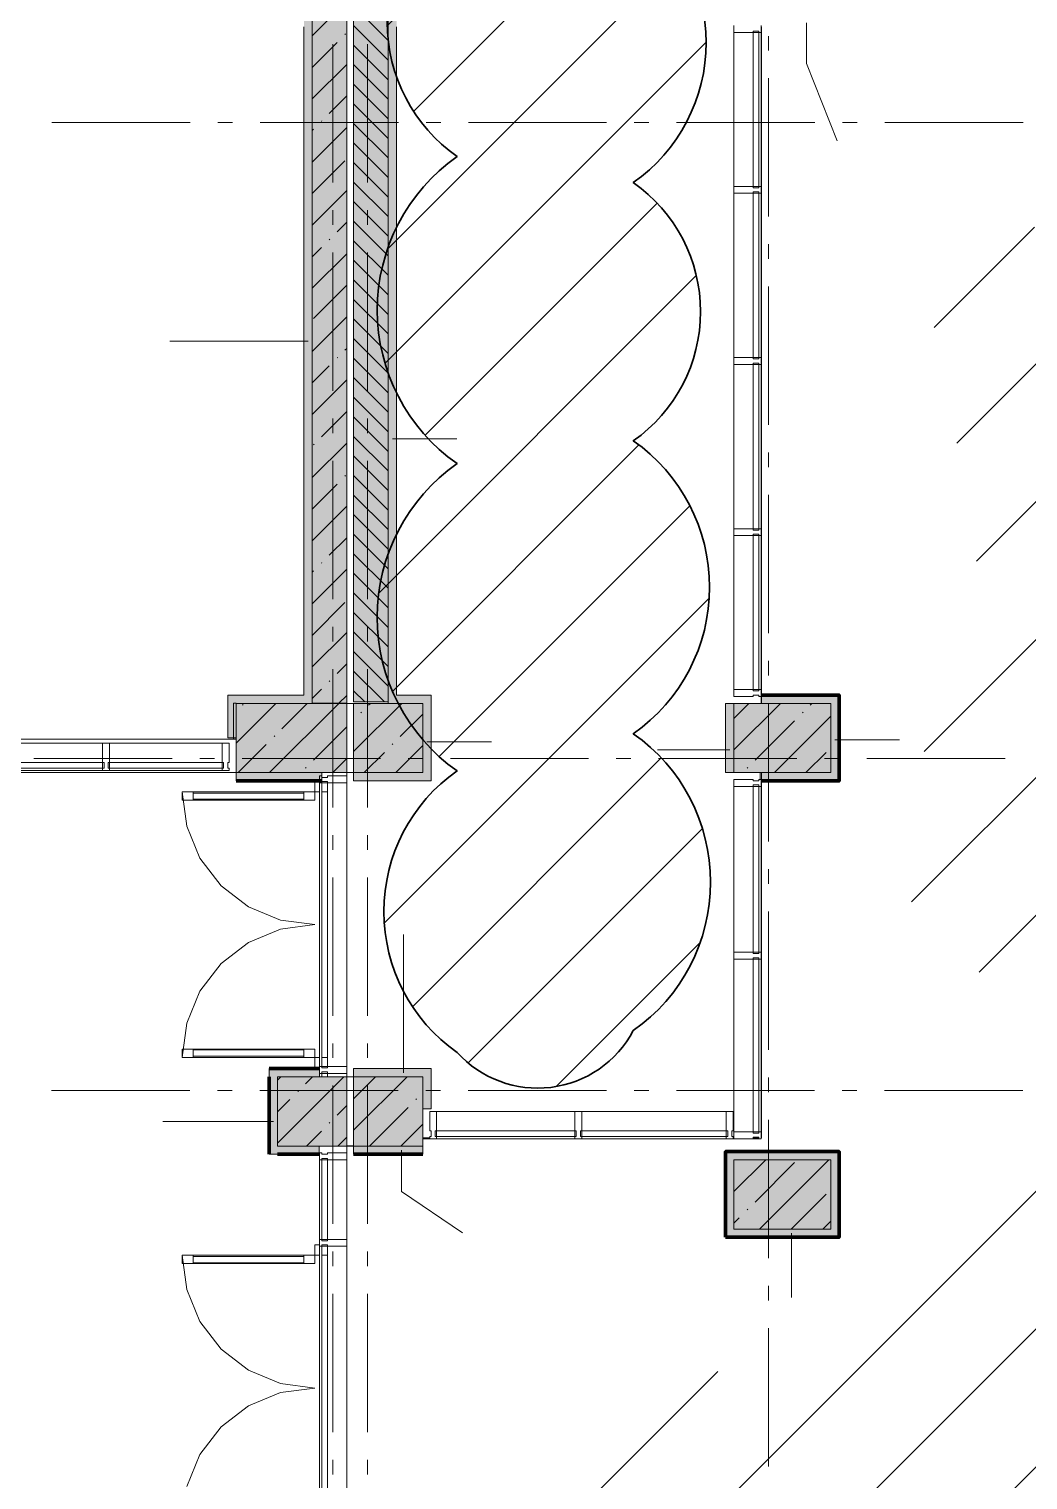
# Model space of a CAD drawing. Header units: millimetres. Extents: x -537608 to 253996, y -217170 to 186033.
# Drawn here: x -242124 to -234900, y 158107 to 168596 of the extents above; entities that cross this region are included whole.
import ezdxf

# ---------------------------------------------------------------- set-up
doc = ezdxf.new("R2010")
doc.units = ezdxf.units.MM
doc.layers.add('16) Лак 1.6м', color=160, linetype='Continuous', lineweight=90)
doc.layers.add('2) окраска коммуникации', color=152, linetype='Continuous', lineweight=30)
doc.layers.add('PDF _Геометрия', color=7, linetype='Continuous')
doc.layers.add('PDF _Сплошная заливка', color=7, linetype='Continuous', true_color=0xffffff)

msp = doc.modelspace()

# ---------------------------------------------------------------- hatches: boundary and pattern name
at = {"layer": '2) окраска коммуникации'}
h = msp.add_hatch(dxfattribs=at)
h.set_pattern_fill('ANSI31', color=256, scale=180)
h.paths.add_polyline_path([(-233247.5688, 177998.5235, 0.52056705), (-235419.4646, 177998.5235, 0.52056705), (-237429.314, 177998.5235, 0.52056705), (-238821.017, 177998.5235, 0.52056705), (-238257.7876, 176764.6396, 0.52056705), (-236617.9332, 176764.6396, 0.2206841837), (-235677.2729, 176219.1299, 0.2056095892), (-235330.6408, 175659.2565, 0.2767347989), (-235930.449, 174316.027, 0.0617695926), (-236112.3946, 174259.4336, 0.52056705), (-237556.5301, 174259.4336, 0.3794660076), (-238348.6553, 174426.9845, 0.0576638372), (-238592.4759, 174486.1429, 0.52056705), (-239028.0629, 173407.6346, 0.52056705), (-239028.0629, 171042.3935, 0.52056705), (-239028.0629, 169617.5684, 0.52056705), (-239028.0629, 167673.4548, 0.52056705), (-239028.0629, 165454.0474, 0.52056705), (-239028.0629, 163233.1917, 0.52056705), (-239028.0629, 161197.9974, 0.52056705), (-237754.1061, 161355.6589, 0.52056705), (-237754.1061, 163501.6063, 0.52056705), (-237754.1061, 165619.0709, 0.52056705), (-237754.1061, 167485.6614, 0.52056705), (-237754.1061, 169510.9994, 0.52056705), (-237754.1061, 171144.8997, 0.52056705), (-237754.1061, 172906.8922, 0.1284829344), (-237635.6681, 173445.8092, 0.0870844832), (-237506.7931, 173612.8336, 0.52056705), (-236002.5942, 173612.8336, 0.2947067088), (-235400.9446, 173367.8094, 0.0153368653), (-235330.6408, 173315.2971, 0.52056705), (-235330.6408, 171857.765, 0.52056705), (-235330.6408, 169616.5128, 0.52056705), (-233156.3052, 169668.4749, 0.52056705), (-233156.3052, 171100.5414, 0.52056705), (-233156.3052, 173693.283, 0.52056705), (-233156.3052, 175996.4089, 0.0441310801), (-233116.7734, 176180.5755, 0.2234276937), (-232027.1964, 176864.879, 0.52056705)])
h = msp.add_hatch(dxfattribs=at)
h.set_pattern_fill('ANSI31', color=5, scale=222)
h.set_pattern_definition([(45, (-258045.5, 58244.4), (-498.4042, 498.4042), [])])
edge = h.paths.add_edge_path()
edge.add_spline(control_points=[(-235816.1191, 159271.232), (-236159.4574, 159033.9082), (-238070.707, 158782.2879), (-238638.1634, 158432.2404), (-238105.9898, 157437.1958), (-235754.1232, 157437.1958), (-234964.4457, 157111.2328), (-232629.7463, 157197.0128), (-230260.7124, 156905.3617), (-229350.8658, 157179.8572), (-227823.0111, 157317.1047), (-227874.2427, 155408.2821), (-228097.4122, 152976.7837), (-227822.7426, 150724.7104), (-228269.0815, 149763.9784), (-227084.5653, 149112.0524), (-225299.2066, 148991.9613), (-224269.1925, 149077.7406), (-223393.6804, 150141.4089), (-223033.1746, 151942.7824), (-223033.1746, 154550.2232), (-224114.1503, 155620.6235), (-222534.7954, 157233.2822), (-223616.3097, 158108.2349), (-222328.7917, 159257.6825), (-224405.9872, 160750.2232), (-223221.471, 161659.5139), (-222637.7958, 162380.0636), (-222998.3466, 163910.6161), (-224371.6993, 165660.5215), (-222551.1261, 167750.2232), (-223117.6326, 168979.9453), (-222465.2915, 170352.4203), (-223735.6423, 171364.6211), (-222688.4609, 172325.3538), (-224215.7041, 173378.4158), (-222584.8491, 174510.7078), (-223546.1958, 175199.8757), (-221881.0047, 176020.4302), (-223048.3552, 176912.5392), (-223134.1899, 177993.3638), (-224026.8692, 177461.5296), (-225297.22, 177718.8682), (-226378.7358, 177221.3459), (-228541.766, 177135.5666), (-230052.4535, 177838.96), (-230103.9537, 176483.6406), (-230103.9537, 175397.7837), (-229211.2743, 175199.8757), (-230121.1209, 173498.5077), (-229039.6066, 172812.2698), (-230258.4573, 170776.7837), (-229761.2561, 169941.1373), (-230774.103, 168425.7837), (-229332.0829, 167750.2232), (-232123.453, 166650.2232), (-233452.141, 167750.2232), (-234104.4836, 166681.5095), (-235855.5078, 167750.2232), (-235443.0905, 165700.2452), (-235100.8307, 164170.835), (-235942.0098, 164546.6834), (-235461.3365, 162982.3976), (-236062.1774, 161973.2927), (-234156.6512, 161458.6141), (-236010.6772, 160206.231), (-235472.7808, 159508.5559), (-235816.1191, 159271.232)], knot_values=[0, 0, 0, 0, 1, 2, 3, 4, 5, 6, 7, 8, 9, 10, 11, 12, 13, 14, 15, 16, 17, 18, 19, 20, 21, 22, 23, 24, 25, 26, 27, 28, 29, 30, 31, 32, 33, 34, 35, 36, 37, 38, 39, 40, 41, 42, 43, 44, 45, 46, 47, 48, 49, 50, 51, 52, 53, 54, 55, 56, 57, 58, 59, 60, 61, 62, 63, 64, 65, 65, 65, 65], degree=3, periodic=0)
edge = h.paths.add_edge_path(flags=16)
edge.add_arc((-231889.6573, 159033.0748), 1468.0305, 125.00000005, 234.99999995, ccw=False)
edge.add_arc((-231607.6582, 161840.8916), 1959.6809, 125.00000005, 234.99999995, ccw=False)
edge.add_arc((-231767.132, 163405.6521), 965.4036, 67.59470151, 177.59470141, ccw=False)
edge.add_arc((-231443.7098, 163069.927), 1229.0586, -22.07713269, 87.92286721, ccw=False)
edge.add_arc((-231143.3293, 161410.3894), 1461.9881, -54.99999995, 54.99999995, ccw=False)
edge.add_arc((-231576.0596, 159327.8343), 1548.9823, -75.15767463, 34.84232527, ccw=False)
edge.add_arc((-231955.4787, 158374.0401), 947.5729, 215.00000005, 324.99999995, ccw=False)
edge = h.paths.add_edge_path(flags=16)
edge.add_arc((-225566.369, 153285.6185), 1536.9915, 125.00000005, 234.99999995, ccw=False)
edge.add_arc((-225538.421, 155843.592), 1585.7174, 125.00000005, 234.99999995, ccw=False)
edge.add_arc((-225137.7183, 159013.7421), 2284.3212, 125.00000005, 234.99999995, ccw=False)
edge.add_arc((-225658.2126, 162012.8119), 1376.867, 125.00000005, 234.99999995, ccw=False)
edge.add_arc((-225574.7307, 164105.3721), 1301.2124, 117.8493612, 227.8493611, ccw=False)
edge.add_arc((-225369.6285, 164519.2026), 1097.085, 27.81836399, 137.81836389, ccw=False)
edge.add_arc((-225613.8121, 163296.7221), 2117.3814, -54.99999995, 54.99999995, ccw=False)
edge.add_arc((-225663.381, 159757.0156), 2203.8023, -54.99999995, 54.99999995, ccw=False)
edge.add_arc((-225163.6815, 156860.1623), 1332.6027, -54.99999995, 54.99999995, ccw=False)
edge.add_arc((-225407.0732, 154329.3545), 1756.9432, -54.99999995, 54.99999995, ccw=False)
edge.add_arc((-225725.9779, 153175.5991), 1357.0078, 237.85706584, 347.85706574, ccw=False)
edge = h.paths.add_edge_path(flags=16)
edge.add_arc((-226395.9174, 168135.9149), 1371.9136, 125.00000005, 234.99999995, ccw=False)
edge.add_arc((-226384.8551, 170399.3253), 1391.2002, 125.00000005, 234.99999995, ccw=False)
edge.add_arc((-226325.4529, 172763.3694), 1494.7648, 125.00000005, 234.99999995, ccw=False)
edge.add_arc((-225896.8545, 175145.79), 1730.4953, 112.00238998, 222.00238988, ccw=False)
edge.add_arc((-226212.3841, 175253.0022), 1533.7869, -7.46862395, 102.53137595, ccw=False)
edge.add_arc((-225760.6269, 173526.9207), 1863.7748, -54.99999995, 54.99999995, ccw=False)
edge.add_arc((-225829.2376, 170375.5045), 1983.3939, -54.99999995, 54.99999995, ccw=False)
edge.add_arc((-225610.4468, 168098.6002), 1126.7789, -74.63234793, 35.36765197, ccw=False)
edge.add_arc((-226247.326, 167667.1454), 1142.021, 215.00000005, 324.99999995, ccw=False)
at = {"layer": 'PDF _Сплошная заливка', "transparency": 33554559}
h = msp.add_hatch(color=256, dxfattribs=at)
h.paths.add_polyline_path([(-239776.1908, 163730.906), (-239526.192, 163730.906), (-239526.192, 168671.2518), (-239776.1908, 168671.2518), (-239776.1908, 166203.8314)], flags=0)
h.paths.add_polyline_path([(-239526.192, 169171.2515), (-239526.192, 175021.2525), (-239776.1908, 175021.2525), (-239776.1908, 169171.2515)], flags=0)
h.paths.add_polyline_path([(-239526.192, 175521.2502), (-239526.192, 178511.2505), (-239776.1908, 178511.2505), (-239776.1908, 175521.2502)], flags=0)
at = {"layer": 'PDF _Сплошная заливка', "true_color": 0xff7d7d, "transparency": 33554559}
for points in [[(-240136.1905, 163720.9055), (-240076.192, 163720.9055), (-240076.192, 168671.2518), (-240136.1905, 168671.2518), (-240136.1905, 163780.9062)], [(-239526.192, 163780.9062), (-239466.1914, 163780.9062), (-239466.1914, 168671.2518), (-239526.192, 168671.2518), (-239526.192, 166203.8314)], [(-240136.1905, 163720.9055), (-240136.1905, 163780.9062), (-240686.1904, 163780.9062), (-240686.1904, 163720.9055), (-240626.1919, 163720.9055)], [(-239276.191, 163220.9057), (-239216.1904, 163220.9057), (-239216.1904, 163780.9062), (-239276.191, 163780.9062), (-239276.191, 163372.0366)], [(-236326.5393, 163220.9057), (-236266.5386, 163220.9057), (-236266.5386, 163780.9062), (-236326.5393, 163780.9062), (-236326.5393, 163372.0366)], [(-240023.1905, 161020.9058), (-240023.1905, 161080.9065), (-240386.1914, 161080.9065), (-240386.1914, 161020.9058), (-240326.1908, 161020.9058)]]:
    msp.add_hatch(color=11, dxfattribs=at).paths.add_polyline_path(points)
at = {"layer": 'PDF _Сплошная заливка', "transparency": 33554559}
for points in [[(-240076.192, 163721.2521), (-239826.191, 163721.2521), (-239826.191, 168671.2518), (-240076.192, 168671.2518), (-240076.192, 166203.8314)], [(-240626.1919, 163220.9057), (-239826.191, 163220.9057), (-239826.191, 163720.9055), (-240626.1919, 163720.9055), (-240626.1919, 163372.0366)], [(-239776.1908, 163220.9057), (-239276.191, 163220.9057), (-239276.191, 163720.9055), (-239776.1908, 163720.9055), (-239776.1908, 163372.0366)], [(-237026.5398, 163220.9057), (-236326.5393, 163220.9057), (-236326.5393, 163720.9055), (-237026.5398, 163720.9055), (-237026.5398, 163372.0366)], [(-240326.1908, 160520.9061), (-239826.191, 160520.9061), (-239826.191, 161020.9058), (-240326.1908, 161020.9058), (-240326.1908, 160540.2396)], [(-239776.1908, 160520.9061), (-239276.191, 160520.9061), (-239276.191, 161020.9058), (-239776.1908, 161020.9058), (-239776.1908, 160540.2396)]]:
    msp.add_hatch(color=256, dxfattribs=at).paths.add_polyline_path(points)

# ---------------------------------------------------------------- linework, layer by layer
at = {"layer": '16) Лак 1.6м'}
for p, q in [((-240626.1919, 163160.905), (-240006.1909, 163160.905)), ((-240023.1905, 161080.9065), (-240386.1914, 161080.9065)), ((-240386.1914, 161020.9058), (-240386.1914, 160460.9054)), ((-240326.1908, 160460.9054), (-240026.1918, 160460.9054))]:
    msp.add_line(p, q, dxfattribs=at)
for points in [[(-236826.1924, 163160.905), (-236266.5386, 163160.905), (-236266.5386, 163780.9062), (-236829.538, 163780.9062)], [(-239776.1908, 160460.9054), (-239276.191, 160460.9054)]]:
    msp.add_lwpolyline(points, dxfattribs=at)
msp.add_lwpolyline([(-237086.5383, 159860.9053), (-236266.5386, 159860.9053), (-236266.5386, 160480.9064), (-237086.5383, 160480.9064)], close=True, dxfattribs=at)
at = {"layer": '2) окраска коммуникации'}
msp.add_lwpolyline([(-237635.6681, 173445.8092, -0.1284829344), (-237754.1061, 172906.8922, -0.52056705), (-237754.1061, 171144.8997, -0.52056705), (-237754.1061, 169510.9994, -0.52056705), (-237754.1061, 167485.6614, -0.52056705), (-237754.1061, 165619.0709, -0.52056705), (-237754.1061, 163501.6063, -0.52056705), (-237754.1061, 161355.6589, -0.52056705), (-239028.0629, 161197.9974, -0.52056705), (-239028.0629, 163233.1917, -0.52056705), (-239028.0629, 165454.0474, -0.52056705), (-239028.0629, 167673.4548, -0.52056705), (-239028.0629, 169617.5684, -0.52056705), (-239028.0629, 171042.3935, -0.52056705), (-239028.0629, 173407.6346, -0.52056705), (-238592.4759, 174486.1429, -0.0576638372), (-238348.6553, 174426.9845, -0.0576638372)], format="xyb", dxfattribs=at)
at = {"layer": 'PDF _Геометрия', "lineweight": 9}
for p, q in [((-240076.192, 168546.4063), (-239951.3465, 168671.2518)), ((-240076.192, 163720.9055), (-240076.192, 168671.2518)), ((-240076.192, 168671.2518), (-240076.192, 163721.2521)), ((-239826.191, 163721.2521), (-239826.191, 168671.2518)), ((-239776.1908, 168671.2518), (-239776.1908, 163730.906)), ((-239526.192, 168512.5339), (-239684.9099, 168671.2518)), ((-239526.192, 163780.9062), (-239526.192, 168671.2518)), ((-239526.192, 168671.2518), (-239526.192, 163780.9062)), ((-240136.1905, 168611.2511), (-240136.1905, 163780.9062)), ((-239526.192, 168371.1129), (-239776.1908, 168621.1116)), ((-239466.1914, 163780.9062), (-239466.1914, 168611.2511)), ((-237026.5398, 168620.905), (-237026.5398, 168570.9048)), ((-237026.5398, 168570.9048), (-237026.5398, 167458.4048)), ((-237026.5398, 168570.9048), (-236886.5397, 168570.9048)), ((-236886.5397, 168570.9048), (-236886.5397, 168580.9053)), ((-236886.5397, 168580.9053), (-236846.54, 168580.9053)), ((-236886.5397, 167458.4048), (-236886.5397, 168570.9048)), ((-236886.5397, 168570.9048), (-236846.54, 168570.9048)), ((-236846.54, 168580.9053), (-236846.54, 168570.9048)), ((-236846.54, 168570.9048), (-236846.54, 167458.4048)), ((-236846.54, 168570.9048), (-236829.538, 168570.9048)), ((-236829.538, 168570.9048), (-236829.538, 168620.905)), ((-236829.538, 168570.9048), (-236829.538, 167458.4048)), ((-236501.5679, 168640.9038), (-236501.5679, 168347.3938)), ((-240076.192, 168318.3095), (-239895.8326, 168498.6667)), ((-239838.8073, 168555.692), (-239834.0665, 168560.435)), ((-239526.192, 168229.6896), (-239776.1908, 168479.6906)), ((-240076.192, 168090.2105), (-239826.191, 168340.2094)), ((-239526.192, 168088.2686), (-239776.1908, 168338.2695)), ((-236501.5679, 168347.3938), (-236280.1603, 167786.9584)), ((-239526.192, 167946.8475), (-239776.1908, 168196.8485)), ((-239952.8557, 167985.4457), (-239826.191, 168112.1125)), ((-239526.192, 167805.4265), (-239776.1908, 168055.4274)), ((-240009.881, 167928.4225), (-240005.1402, 167933.1633)), ((-240076.192, 167634.0126), (-239826.191, 167884.0135)), ((-240076.192, 167862.1116), (-240066.9063, 167871.3972)), ((-239526.192, 167664.0054), (-239776.1908, 167914.0042)), ((-239526.192, 167522.5843), (-239776.1908, 167772.5831)), ((-240076.192, 167405.9158), (-239838.8073, 167643.2983)), ((-239526.192, 167381.1633), (-239776.1908, 167631.1621)), ((-240076.192, 167177.8168), (-239826.191, 167427.8157)), ((-239526.192, 167239.7422), (-239776.1908, 167489.7411)), ((-236886.5397, 167458.4048), (-237026.5398, 167458.4048)), ((-237026.5398, 167458.4048), (-237026.5398, 167408.4046)), ((-237026.5398, 167408.4046), (-237026.5398, 166220.9044)), ((-237026.5398, 167408.4046), (-236886.5397, 167408.4046)), ((-236846.54, 167458.4048), (-236886.5397, 167458.4048)), ((-236886.5397, 167448.4043), (-236886.5397, 167458.4048)), ((-236846.54, 167448.4043), (-236886.5397, 167448.4043)), ((-236886.5397, 167408.4046), (-236886.5397, 167418.4051)), ((-236886.5397, 167418.4051), (-236846.54, 167418.4051)), ((-236886.5397, 166220.9044), (-236886.5397, 167408.4046)), ((-236886.5397, 167408.4046), (-236846.54, 167408.4046)), ((-236846.54, 167458.4048), (-236846.54, 167448.4043)), ((-236829.538, 167458.4048), (-236846.54, 167458.4048)), ((-236846.54, 167418.4051), (-236846.54, 167408.4046)), ((-236846.54, 167408.4046), (-236846.54, 166220.9044)), ((-236846.54, 167408.4046), (-236829.538, 167408.4046)), ((-236829.538, 167408.4046), (-236829.538, 167458.4048)), ((-236829.538, 167408.4046), (-236829.538, 166220.9044)), ((-239526.192, 167098.319), (-239776.1908, 167348.32)), ((-239895.8326, 167130.0772), (-239826.191, 167199.7188)), ((-239526.192, 166956.8979), (-239776.1908, 167206.8989)), ((-240076.192, 166949.7178), (-240009.881, 167016.0267)), ((-239952.8557, 167073.0519), (-239948.1149, 167077.7949)), ((-239526.192, 166815.4769), (-239776.1908, 167065.4778)), ((-240076.192, 166721.6189), (-239826.191, 166971.6198)), ((-239526.192, 166674.0558), (-239776.1908, 166924.0568)), ((-239526.192, 166532.6348), (-239776.1908, 166782.6336)), ((-240066.9063, 166502.8056), (-239826.191, 166743.5209)), ((-239526.192, 166391.2138), (-239776.1908, 166641.2125)), ((-240076.192, 166265.4231), (-239826.191, 166515.4219)), ((-239526.192, 166249.7926), (-239776.1908, 166499.7915)), ((-239526.192, 166108.3716), (-239776.1908, 166358.3704)), ((-240106.1912, 166339.939), (-241106.1908, 166339.939)), ((-239838.8073, 166274.7067), (-239826.191, 166287.323)), ((-240076.192, 166037.3241), (-239952.8557, 166160.6582)), ((-239895.8326, 166217.6835), (-239891.0896, 166222.4243)), ((-239526.192, 165966.9484), (-239776.1908, 166216.9494)), ((-236886.5397, 166220.9044), (-237026.5398, 166220.9044)), ((-237026.5398, 166220.9044), (-237026.5398, 166170.9041)), ((-237026.5398, 166170.9041), (-236886.5397, 166170.9041)), ((-237026.5398, 166170.9041), (-237026.5398, 164983.406)), ((-236846.54, 166220.9044), (-236886.5397, 166220.9044)), ((-236886.5397, 166210.906), (-236886.5397, 166220.9044)), ((-236846.54, 166210.906), (-236886.5397, 166210.906)), ((-236886.5397, 166170.9041), (-236886.5397, 166180.9047)), ((-236886.5397, 166180.9047), (-236846.54, 166180.9047)), ((-236886.5397, 164983.406), (-236886.5397, 166170.9041)), ((-236886.5397, 166170.9041), (-236846.54, 166170.9041)), ((-236846.54, 166220.9044), (-236846.54, 166210.906)), ((-236829.538, 166220.9044), (-236846.54, 166220.9044)), ((-236846.54, 166180.9047), (-236846.54, 166170.9041)), ((-236846.54, 166170.9041), (-236829.538, 166170.9041)), ((-236846.54, 166170.9041), (-236846.54, 164983.406)), ((-236829.538, 166170.9041), (-236829.538, 166220.9044)), ((-236829.538, 166170.9041), (-236829.538, 164983.406)), ((-240076.192, 165809.2252), (-239826.191, 166059.2262)), ((-239526.192, 165825.5274), (-239776.1908, 166075.5283)), ((-239526.192, 165684.1063), (-239776.1908, 165934.1073)), ((-240009.881, 165647.4372), (-239826.191, 165831.1272)), ((-239526.192, 165542.6852), (-239776.1908, 165792.6862)), ((-239526.192, 165401.2642), (-239776.1908, 165651.263)), ((-239496.1906, 165632.3192), (-239030.0417, 165632.3192)), ((-240076.192, 165353.0294), (-239826.191, 165603.0282)), ((-240066.9063, 165590.4119), (-240062.1634, 165595.1549)), ((-239526.192, 165259.8431), (-239776.1908, 165509.842)), ((-239838.8073, 165362.3129), (-239834.0665, 165367.0559)), ((-239526.192, 165118.4221), (-239776.1908, 165368.4208)), ((-240076.192, 165124.9304), (-239895.8326, 165305.2898)), ((-239526.192, 164977.001), (-239776.1908, 165226.9998)), ((-240076.192, 164896.8315), (-239826.191, 165146.8325)), ((-239526.192, 164835.5778), (-239776.1908, 165085.5787)), ((-239952.8557, 164792.0687), (-239826.191, 164918.7335)), ((-239526.192, 164694.1568), (-239776.1908, 164944.1577)), ((-236886.5397, 164983.406), (-237026.5398, 164983.406)), ((-237026.5398, 164983.406), (-237026.5398, 164933.4058)), ((-237026.5398, 164933.4058), (-236886.5397, 164933.4058)), ((-237026.5398, 164933.4058), (-237026.5398, 163820.9059)), ((-236846.54, 164983.406), (-236886.5397, 164983.406)), ((-236886.5397, 164973.4056), (-236886.5397, 164983.406)), ((-236846.54, 164973.4056), (-236886.5397, 164973.4056)), ((-236886.5397, 164933.4058), (-236886.5397, 164943.4063)), ((-236886.5397, 164943.4063), (-236846.54, 164943.4063)), ((-236886.5397, 163820.9059), (-236886.5397, 164933.4058)), ((-236886.5397, 164933.4058), (-236846.54, 164933.4058)), ((-236846.54, 164983.406), (-236846.54, 164973.4056)), ((-236829.538, 164983.406), (-236846.54, 164983.406)), ((-236846.54, 164943.4063), (-236846.54, 164933.4058)), ((-236846.54, 164933.4058), (-236829.538, 164933.4058)), ((-236846.54, 164933.4058), (-236846.54, 163820.9059)), ((-236829.538, 164933.4058), (-236829.538, 164983.406)), ((-236829.538, 164933.4058), (-236829.538, 163820.9059)), ((-239526.192, 164552.7357), (-239776.1908, 164802.7367)), ((-240076.192, 164440.6357), (-239826.191, 164690.6345)), ((-240009.881, 164735.0435), (-240005.1402, 164739.7843)), ((-240076.192, 164668.7325), (-240066.9063, 164678.0182)), ((-239526.192, 164411.3146), (-239776.1908, 164661.3156)), ((-239526.192, 164269.8935), (-239776.1908, 164519.8924)), ((-240076.192, 164212.5367), (-239838.8073, 164449.9192)), ((-239526.192, 164128.4725), (-239776.1908, 164378.4713)), ((-240076.192, 163984.4378), (-239826.191, 164234.4387)), ((-239526.192, 163987.0514), (-239776.1908, 164237.0503)), ((-239526.192, 163845.6282), (-239776.1908, 164095.6292)), ((-239895.8326, 163936.6982), (-239826.191, 164006.3398)), ((-239552.8886, 163730.906), (-239776.1908, 163954.2081)), ((-239952.8557, 163879.6729), (-239948.1149, 163884.4158)), ((-240136.1905, 163780.9062), (-240686.1904, 163780.9062)), ((-240686.1904, 163780.9062), (-240686.1904, 163720.9055)), ((-240076.192, 163756.3388), (-240009.881, 163822.6497)), ((-239883.1797, 163721.2521), (-239826.191, 163778.2408)), ((-239694.3097, 163730.906), (-239776.1908, 163812.7871)), ((-239526.192, 163730.906), (-239526.192, 163780.9062)), ((-239526.192, 163780.9062), (-239526.192, 163720.9055)), ((-239276.191, 163780.9062), (-239466.1914, 163780.9062)), ((-239216.1904, 163780.9062), (-239276.191, 163780.9062)), ((-239216.1904, 163220.9057), (-239216.1904, 163780.9062)), ((-236886.5397, 163820.9059), (-237026.5398, 163820.9059)), ((-237026.5398, 163820.9059), (-237026.5398, 163770.9057)), ((-237026.5398, 163770.9057), (-236886.5397, 163770.9057)), ((-236846.54, 163820.9059), (-236886.5397, 163820.9059)), ((-236886.5397, 163810.9054), (-236886.5397, 163820.9059)), ((-236846.54, 163810.9054), (-236886.5397, 163810.9054)), ((-236886.5397, 163770.9057), (-236886.5397, 163780.9062)), ((-236886.5397, 163780.9062), (-236846.54, 163780.9062)), ((-236846.54, 163820.9059), (-236846.54, 163810.9054)), ((-236829.538, 163820.9059), (-236846.54, 163820.9059)), ((-236846.54, 163780.9062), (-236846.54, 163770.9057)), ((-236846.54, 163770.9057), (-236829.538, 163770.9057)), ((-236829.538, 163770.9057), (-236829.538, 163820.9059)), ((-236326.5393, 163780.9062), (-236826.539, 163780.9062)), ((-236826.539, 163780.9062), (-236826.539, 163720.9055)), ((-236266.5386, 163780.9062), (-236326.5393, 163780.9062)), ((-236266.5386, 163220.9057), (-236266.5386, 163780.9062)), ((-240686.1904, 163720.9055), (-240686.1904, 163470.9045)), ((-240626.1919, 163721.2521), (-240646.1907, 163721.2521)), ((-240646.1907, 163721.2521), (-240646.1907, 163461.2528)), ((-240626.1919, 163434.4378), (-240339.7242, 163720.9055)), ((-240626.1919, 163720.9055), (-240626.1919, 163220.9057)), ((-239826.191, 163720.9055), (-240626.1919, 163720.9055)), ((-240580.1273, 163708.5992), (-240575.3865, 163713.3421)), ((-240383.5261, 163220.9057), (-239883.5263, 163720.9055)), ((-240295.0053, 163537.5255), (-240111.6253, 163720.9055)), ((-240076.192, 163721.2521), (-239826.191, 163721.2521)), ((-239826.191, 163220.9057), (-239826.191, 163720.9055)), ((-239776.1908, 163730.906), (-239526.192, 163730.906)), ((-239776.1908, 163372.0431), (-239427.3305, 163720.9055)), ((-239276.191, 163720.9055), (-239776.1908, 163720.9055)), ((-239776.1908, 163720.9055), (-239776.1908, 163220.9057)), ((-239724.7589, 163651.576), (-239720.0159, 163656.3169)), ((-239667.7336, 163708.5992), (-239655.4274, 163720.9055)), ((-239526.192, 163720.9055), (-239276.191, 163720.9055)), ((-239439.6346, 163480.5024), (-239276.191, 163643.946)), ((-239276.191, 163220.9057), (-239276.191, 163720.9055)), ((-239276.191, 163720.9055), (-239276.191, 163220.9057)), ((-237026.5398, 163720.9055), (-237086.5383, 163720.9055)), ((-237086.5383, 163720.9055), (-237086.5383, 163220.9057)), ((-237026.5398, 163384.5151), (-236690.1472, 163720.9055)), ((-237026.5398, 163612.6119), (-236918.2462, 163720.9055)), ((-237026.5398, 163720.9055), (-237026.5398, 163220.9057)), ((-236326.5393, 163720.9055), (-237026.5398, 163720.9055)), ((-236531.3798, 163651.576), (-236526.639, 163656.3169)), ((-236474.3546, 163708.5992), (-236462.0504, 163720.9055)), ((-236326.5393, 163220.9057), (-236326.5393, 163720.9055)), ((-240066.9063, 163309.4287), (-239826.191, 163550.1418)), ((-236873.5273, 163309.4287), (-236588.4051, 163594.5508)), ((-236733.9512, 163220.9057), (-236326.5393, 163628.3177)), ((-241591.1909, 163433.2537), (-242481.1917, 163433.2537)), ((-241541.1907, 163433.2537), (-241591.1909, 163433.2537)), ((-241591.1909, 163433.2537), (-241591.1909, 163293.2535)), ((-240726.1902, 163433.2537), (-241541.1907, 163433.2537)), ((-241541.1907, 163293.2535), (-241541.1907, 163433.2537)), ((-240676.19, 163433.2537), (-240726.1902, 163433.2537)), ((-240726.1902, 163433.2537), (-240726.1902, 163293.2535)), ((-240686.1904, 163470.9045), (-240626.1919, 163470.9045)), ((-240676.19, 163293.2535), (-240676.19, 163433.2537)), ((-240646.1907, 163461.2528), (-240626.1919, 163461.2528)), ((-240611.625, 163220.9057), (-240409.0536, 163423.4771)), ((-240352.0284, 163480.5024), (-240347.2876, 163485.2432)), ((-239496.66, 163423.4771), (-239491.917, 163428.2179)), ((-239246.1918, 163442.2681), (-238780.0408, 163442.2681)), ((-236296.54, 163457.9072), (-235830.3889, 163457.9072)), ((-239927.3303, 163220.9057), (-239826.191, 163322.045)), ((-239699.2313, 163220.9057), (-239553.6853, 163366.4519)), ((-239471.1324, 163220.9057), (-239276.191, 163415.847)), ((-237056.539, 163384.0199), (-237578.9209, 163384.0199)), ((-236505.8523, 163220.9057), (-236360.3061, 163366.4519)), ((-242481.1917, 163293.2535), (-241591.1909, 163293.2535)), ((-241591.1909, 163253.2538), (-242481.1917, 163253.2538)), ((-241591.1909, 163236.2541), (-242481.1917, 163236.2541)), ((-241591.1909, 163293.2535), (-241591.1909, 163253.2538)), ((-241591.1909, 163293.2535), (-241581.1926, 163293.2535)), ((-241581.1926, 163253.2538), (-241591.1909, 163253.2538)), ((-241591.1909, 163253.2538), (-241591.1909, 163236.2541)), ((-241591.1909, 163236.2541), (-241541.1907, 163236.2541)), ((-241581.1926, 163293.2535), (-241581.1926, 163253.2538)), ((-241551.189, 163253.2538), (-241551.189, 163293.2535)), ((-241551.189, 163293.2535), (-241541.1907, 163293.2535)), ((-241541.1907, 163253.2538), (-241551.189, 163253.2538)), ((-241541.1907, 163253.2538), (-241541.1907, 163293.2535)), ((-241541.1907, 163293.2535), (-240726.1902, 163293.2535)), ((-240726.1902, 163253.2538), (-241541.1907, 163253.2538)), ((-241541.1907, 163236.2541), (-241541.1907, 163253.2538)), ((-240726.1902, 163236.2541), (-241541.1907, 163236.2541)), ((-240726.1902, 163293.2535), (-240726.1902, 163253.2538)), ((-240726.1902, 163293.2535), (-240716.1919, 163293.2535)), ((-240716.1919, 163253.2538), (-240726.1902, 163253.2538)), ((-240726.1902, 163253.2538), (-240726.1902, 163236.2541)), ((-240726.1902, 163236.2541), (-240676.19, 163236.2541)), ((-240716.1919, 163293.2535), (-240716.1919, 163253.2538)), ((-240686.1904, 163253.2538), (-240686.1904, 163293.2535)), ((-240686.1904, 163293.2535), (-240676.19, 163293.2535)), ((-240676.19, 163253.2538), (-240686.1904, 163253.2538)), ((-240676.19, 163236.2541), (-240676.19, 163253.2538)), ((-240626.1919, 163220.9057), (-239826.191, 163220.9057)), ((-240626.1919, 163220.9057), (-240626.1919, 163160.905)), ((-240123.9294, 163252.4034), (-240119.1886, 163257.1443)), ((-240006.1909, 163160.905), (-240006.1909, 163220.9057)), ((-239776.1908, 163220.9057), (-239276.191, 163220.9057)), ((-239276.191, 163220.9057), (-239776.1908, 163220.9057)), ((-239776.1908, 163220.9057), (-239776.1908, 163160.905)), ((-239216.1904, 163160.905), (-239216.1904, 163220.9057)), ((-237086.5383, 163220.9057), (-237026.5398, 163220.9057)), ((-237026.5398, 163220.9057), (-236326.5393, 163220.9057)), ((-236930.5525, 163252.4034), (-236925.8095, 163257.1443)), ((-236826.539, 163220.9057), (-236826.539, 163160.905)), ((-236266.5386, 163160.905), (-236266.5386, 163220.9057)), ((-240056.191, 163081.2522), (-240056.191, 163156.2525)), ((-240056.191, 163156.2525), (-240023.1905, 163156.2525)), ((-240023.1905, 163156.2525), (-240056.191, 163156.2525)), ((-240056.191, 163156.2525), (-240056.191, 163081.2522)), ((-240006.1909, 163196.2523), (-240023.1905, 163196.2523)), ((-240023.1905, 163196.2523), (-240023.1905, 163146.2521)), ((-240023.1905, 163146.2521), (-240023.1905, 161096.2528)), ((-240023.1905, 163146.2521), (-240006.1909, 163146.2521)), ((-240006.1909, 163186.2539), (-240006.1909, 163196.2523)), ((-239966.1911, 163186.2539), (-240006.1909, 163186.2539)), ((-240006.1909, 163146.2521), (-240006.1909, 163156.2525)), ((-240006.1909, 163156.2525), (-239966.1911, 163156.2525)), ((-240006.1909, 161096.2528), (-240006.1909, 163146.2521)), ((-240006.1909, 163146.2521), (-239966.1911, 163146.2521)), ((-239826.191, 163196.2523), (-239966.1911, 163196.2523)), ((-239966.1911, 163196.2523), (-239966.1911, 163186.2539)), ((-239966.1911, 163156.2525), (-239966.1911, 163146.2521)), ((-239966.1911, 163146.2521), (-239966.1911, 161096.2528)), ((-239966.1911, 163146.2521), (-239826.191, 163146.2521)), ((-239826.191, 163146.2521), (-239826.191, 163196.2523)), ((-239826.191, 163146.2521), (-239826.191, 161096.2528)), ((-239776.1908, 163160.905), (-239216.1904, 163160.905)), ((-236886.5397, 163170.9055), (-237026.5398, 163170.9055)), ((-237026.5398, 163170.9055), (-237026.5398, 163120.9053)), ((-237026.5398, 163120.9053), (-237026.5398, 161922.4056)), ((-237026.5398, 163120.9053), (-236886.5397, 163120.9053)), ((-236886.5397, 163160.905), (-236886.5397, 163170.9055)), ((-236846.54, 163160.905), (-236886.5397, 163160.905)), ((-236886.5397, 163120.9053), (-236886.5397, 163130.9058)), ((-236886.5397, 163130.9058), (-236846.54, 163130.9058)), ((-236886.5397, 161922.4056), (-236886.5397, 163120.9053)), ((-236886.5397, 163120.9053), (-236846.54, 163120.9053)), ((-236846.54, 163170.9055), (-236846.54, 163160.905)), ((-236829.538, 163170.9055), (-236846.54, 163170.9055)), ((-236846.54, 163130.9058), (-236846.54, 163120.9053)), ((-236846.54, 163120.9053), (-236846.54, 161922.4056)), ((-236846.54, 163120.9053), (-236829.538, 163120.9053)), ((-236829.538, 163120.9053), (-236829.538, 163170.9055)), ((-236829.538, 163120.9053), (-236829.538, 161922.4056)), ((-236826.539, 163160.905), (-236266.5386, 163160.905)), ((-240983.4789, 162832.7863), (-241016.1908, 163081.2522)), ((-241016.1908, 163081.2522), (-240056.191, 163081.2522)), ((-240056.191, 163081.2522), (-241016.1908, 163081.2522)), ((-241016.1908, 163081.2522), (-241016.1908, 163021.2538)), ((-240056.191, 163081.2522), (-241016.1908, 163081.2522)), ((-241016.1908, 163081.2522), (-241016.1908, 163021.2538)), ((-241016.1908, 163021.2538), (-240056.191, 163021.2538)), ((-241016.1908, 163021.2538), (-240056.191, 163021.2538)), ((-240936.1914, 163081.2522), (-240936.1914, 163021.2538)), ((-240936.1914, 163071.2539), (-240136.1905, 163071.2539)), ((-240936.1914, 163027.254), (-240136.1905, 163027.254)), ((-240136.1905, 163081.2522), (-240136.1905, 163021.2538)), ((-240056.191, 163021.2538), (-240056.191, 163081.2522)), ((-240056.191, 163021.2538), (-240056.191, 163081.2522)), ((-240056.191, 163081.2522), (-240023.1905, 163081.2522)), ((-240023.1905, 163081.2522), (-240056.191, 163081.2522)), ((-239966.1911, 163081.2522), (-240006.1909, 163081.2522)), ((-240006.1909, 163081.2522), (-239966.1911, 163081.2522)), ((-240887.5756, 162601.2534), (-240983.4789, 162832.7863)), ((-240735.013, 162402.4303), (-240887.5756, 162601.2534)), ((-240536.192, 162249.8699), (-240735.013, 162402.4303)), ((-240304.6569, 162153.9644), (-240536.192, 162249.8699)), ((-240536.192, 161992.6371), (-240304.6569, 162088.5426)), ((-240056.191, 162121.2524), (-240304.6569, 162153.9644)), ((-240304.6569, 162088.5426), (-240056.191, 162121.2524)), ((-240735.013, 161840.0767), (-240536.192, 161992.6371)), ((-239415.2073, 161050.9051), (-239415.2073, 162050.9068)), ((-236886.5397, 161922.4056), (-237026.5398, 161922.4056)), ((-237026.5398, 161922.4056), (-237026.5398, 161872.4054)), ((-237026.5398, 161872.4054), (-237026.5398, 160623.9055)), ((-237026.5398, 161872.4054), (-236886.5397, 161872.4054)), ((-236846.54, 161922.4056), (-236886.5397, 161922.4056)), ((-236886.5397, 161912.4051), (-236886.5397, 161922.4056)), ((-236846.54, 161912.4051), (-236886.5397, 161912.4051)), ((-236886.5397, 161872.4054), (-236886.5397, 161882.4059)), ((-236886.5397, 161882.4059), (-236846.54, 161882.4059)), ((-236886.5397, 160623.9055), (-236886.5397, 161872.4054)), ((-236886.5397, 161872.4054), (-236846.54, 161872.4054)), ((-236846.54, 161922.4056), (-236846.54, 161912.4051)), ((-236829.538, 161922.4056), (-236846.54, 161922.4056)), ((-236846.54, 161882.4059), (-236846.54, 161872.4054)), ((-236846.54, 161872.4054), (-236846.54, 160623.9055)), ((-236846.54, 161872.4054), (-236829.538, 161872.4054)), ((-236829.538, 161872.4054), (-236829.538, 161922.4056)), ((-236829.538, 161872.4054), (-236829.538, 160623.9055)), ((-240887.5756, 161641.2536), (-240735.013, 161840.0767)), ((-240983.4789, 161409.7207), (-240887.5756, 161641.2536)), ((-241016.1908, 161161.2526), (-240983.4789, 161409.7207)), ((-241016.1908, 161161.2526), (-241016.1908, 161221.2533)), ((-241016.1908, 161221.2533), (-240056.191, 161221.2533)), ((-240056.191, 161221.2533), (-241016.1908, 161221.2533)), ((-241016.1908, 161221.2533), (-241016.1908, 161161.2526)), ((-240936.1914, 161161.2526), (-240936.1914, 161221.2533)), ((-240136.1905, 161161.2526), (-240136.1905, 161221.2533)), ((-240056.191, 161221.2533), (-240056.191, 161161.2526)), ((-240056.191, 161161.2526), (-240056.191, 161221.2533)), ((-240056.191, 161161.2526), (-241016.1908, 161161.2526)), ((-241016.1908, 161161.2526), (-240056.191, 161161.2526)), ((-240056.191, 161161.2526), (-241016.1908, 161161.2526)), ((-240936.1914, 161215.253), (-240136.1905, 161215.253)), ((-240936.1914, 161171.253), (-240136.1905, 161171.253)), ((-240056.191, 161161.2526), (-240023.1905, 161161.2526)), ((-240023.1905, 161161.2526), (-240056.191, 161161.2526)), ((-240056.191, 161161.2526), (-240056.191, 161086.2544)), ((-240056.191, 161086.2544), (-240056.191, 161161.2526)), ((-240006.1909, 161161.2526), (-239966.1911, 161161.2526)), ((-239966.1911, 161161.2526), (-240006.1909, 161161.2526)), ((-240386.1914, 161080.9065), (-240386.1914, 161020.9058)), ((-240326.1908, 160997.2557), (-240302.5406, 161020.9058)), ((-240326.1908, 160541.0599), (-239846.3448, 161020.9058)), ((-239826.191, 161020.9058), (-240326.1908, 161020.9058)), ((-240326.1908, 161020.9058), (-240326.1908, 160520.9061)), ((-240326.1908, 160520.9061), (-240326.1908, 161020.9058)), ((-240326.1908, 161020.9058), (-240023.1905, 161020.9058)), ((-240123.9294, 160971.418), (-240074.4438, 161020.9058)), ((-240056.191, 161086.2544), (-240023.1905, 161086.2544)), ((-240023.1905, 161086.2544), (-240056.191, 161086.2544)), ((-240006.1909, 161096.2528), (-240023.1905, 161096.2528)), ((-240023.1905, 161096.2528), (-240023.1905, 161046.2526)), ((-240023.1905, 161020.9058), (-240023.1905, 161080.9065)), ((-240023.1905, 161046.2526), (-240006.1909, 161046.2526)), ((-239966.1911, 161096.2528), (-240006.1909, 161096.2528)), ((-240006.1909, 161086.2544), (-240006.1909, 161096.2528)), ((-239966.1911, 161086.2544), (-240006.1909, 161086.2544)), ((-240006.1909, 161046.2526), (-240006.1909, 161056.253)), ((-240006.1909, 161056.253), (-239966.1911, 161056.253)), ((-240006.1909, 161020.9058), (-240006.1909, 161046.2526)), ((-240006.1909, 161046.2526), (-239966.1911, 161046.2526)), ((-239826.191, 161096.2528), (-239966.1911, 161096.2528)), ((-239966.1911, 161096.2528), (-239966.1911, 161086.2544)), ((-239966.1911, 161056.253), (-239966.1911, 161046.2526)), ((-239966.1911, 161046.2526), (-239826.191, 161046.2526)), ((-239966.1911, 161046.2526), (-239966.1911, 161020.9058)), ((-239826.191, 161046.2526), (-239826.191, 161096.2528)), ((-239826.191, 161046.2526), (-239826.191, 161020.9058)), ((-239826.191, 160520.9061), (-239826.191, 161020.9058)), ((-239276.191, 161080.9065), (-239776.1908, 161080.9065)), ((-239776.1908, 161080.9065), (-239776.1908, 161020.9058)), ((-239776.1908, 160634.8619), (-239390.1469, 161020.9058)), ((-239776.1908, 160862.9609), (-239618.2458, 161020.9058)), ((-239276.191, 161020.9058), (-239776.1908, 161020.9058)), ((-239776.1908, 161020.9058), (-239776.1908, 160520.9061)), ((-239776.1908, 161020.9058), (-239276.191, 161020.9058)), ((-239216.1904, 161080.9065), (-239276.191, 161080.9065)), ((-239276.191, 160520.9061), (-239276.191, 161020.9058)), ((-239276.191, 161020.9058), (-239276.191, 160790.9059)), ((-239216.1904, 160790.9059), (-239216.1904, 161080.9065)), ((-240180.9547, 160914.3928), (-240176.2139, 160919.1358)), ((-240326.1908, 160769.1589), (-240237.98, 160857.3697)), ((-239895.8326, 160743.3191), (-239826.191, 160812.9607)), ((-239662.0498, 160520.9061), (-239382.6094, 160800.3444)), ((-239325.5863, 160857.3697), (-239320.8433, 160862.1104)), ((-240356.1901, 160698.7616), (-241156.191, 160698.7616)), ((-239276.191, 160790.9059), (-239216.1904, 160790.9059)), ((-239176.365, 160770.9071), (-239226.3653, 160770.9071)), ((-239226.3653, 160770.9071), (-239226.3653, 160630.9069)), ((-238176.3655, 160770.9071), (-239176.365, 160770.9071)), ((-239176.365, 160630.9069), (-239176.365, 160770.9071)), ((-238126.3653, 160770.9071), (-238176.3655, 160770.9071)), ((-238176.3655, 160770.9071), (-238176.3655, 160630.9069)), ((-237081.5391, 160770.9071), (-238126.3653, 160770.9071)), ((-238126.3653, 160630.9069), (-238126.3653, 160770.9071)), ((-237031.5389, 160770.9071), (-237081.5391, 160770.9071)), ((-237081.5391, 160770.9071), (-237081.5391, 160630.9069)), ((-237031.5389, 160630.9069), (-237031.5389, 160770.9071)), ((-240118.2456, 160520.9061), (-240009.881, 160629.2707)), ((-239952.8557, 160686.296), (-239948.1149, 160691.0368)), ((-239433.9509, 160520.9061), (-239276.191, 160678.6659)), ((-239226.3653, 160630.9069), (-239216.3648, 160630.9069)), ((-239216.3648, 160590.9051), (-239226.3653, 160590.9051)), ((-239226.3653, 160590.9051), (-239226.3653, 160573.9054)), ((-239216.3648, 160630.9069), (-239216.3648, 160590.9051)), ((-239186.3656, 160590.9051), (-239186.3656, 160630.9069)), ((-239186.3656, 160630.9069), (-239176.365, 160630.9069)), ((-239176.365, 160590.9051), (-239186.3656, 160590.9051)), ((-239176.365, 160590.9051), (-239176.365, 160630.9069)), ((-239176.365, 160630.9069), (-238176.3655, 160630.9069)), ((-238176.3655, 160590.9051), (-239176.365, 160590.9051)), ((-239176.365, 160573.9054), (-239176.365, 160590.9051)), ((-238176.3655, 160630.9069), (-238166.3651, 160630.9069)), ((-238176.3655, 160630.9069), (-238176.3655, 160590.9051)), ((-238166.3651, 160590.9051), (-238176.3655, 160590.9051)), ((-238176.3655, 160590.9051), (-238176.3655, 160573.9054)), ((-238166.3651, 160630.9069), (-238166.3651, 160590.9051)), ((-238136.3658, 160590.9051), (-238136.3658, 160630.9069)), ((-238136.3658, 160630.9069), (-238126.3653, 160630.9069)), ((-238126.3653, 160590.9051), (-238136.3658, 160590.9051)), ((-238126.3653, 160590.9051), (-238126.3653, 160630.9069)), ((-238126.3653, 160630.9069), (-237081.5391, 160630.9069)), ((-237081.5391, 160590.9051), (-238126.3653, 160590.9051)), ((-238126.3653, 160573.9054), (-238126.3653, 160590.9051)), ((-237081.5391, 160630.9069), (-237071.5386, 160630.9069)), ((-237081.5391, 160630.9069), (-237081.5391, 160590.9051)), ((-237071.5386, 160590.9051), (-237081.5391, 160590.9051)), ((-237081.5391, 160590.9051), (-237081.5391, 160573.9054)), ((-237071.5386, 160630.9069), (-237071.5386, 160590.9051)), ((-237041.5394, 160590.9051), (-237041.5394, 160630.9069)), ((-237041.5394, 160630.9069), (-237031.5389, 160630.9069)), ((-237031.5389, 160590.9051), (-237041.5394, 160590.9051)), ((-237031.5389, 160573.9054), (-237031.5389, 160590.9051)), ((-236886.5397, 160623.9055), (-237026.5398, 160623.9055)), ((-237026.5398, 160623.9055), (-237026.5398, 160573.9054)), ((-236846.54, 160623.9055), (-236886.5397, 160623.9055)), ((-236886.5397, 160613.9051), (-236886.5397, 160623.9055)), ((-236846.54, 160613.9051), (-236886.5397, 160613.9051)), ((-236829.538, 160623.9055), (-236846.54, 160623.9055)), ((-236846.54, 160623.9055), (-236846.54, 160613.9051)), ((-236829.538, 160573.9054), (-236829.538, 160623.9055)), ((-240326.1908, 160520.9061), (-239826.191, 160520.9061)), ((-240026.1918, 160520.9061), (-240326.1908, 160520.9061)), ((-240026.1918, 160460.9054), (-240026.1918, 160520.9061)), ((-239890.1466, 160520.9061), (-239826.191, 160584.8617)), ((-239776.1908, 160520.9061), (-239276.191, 160520.9061)), ((-239276.191, 160520.9061), (-239776.1908, 160520.9061)), ((-239776.1908, 160520.9061), (-239776.1908, 160460.9054)), ((-239429.8474, 160490.9069), (-239429.8474, 160191.7668)), ((-239276.191, 160460.9054), (-239276.191, 160520.9061)), ((-239226.3653, 160573.9054), (-239176.365, 160573.9054)), ((-238176.3655, 160573.9054), (-239176.365, 160573.9054)), ((-238176.3655, 160573.9054), (-238126.3653, 160573.9054)), ((-237081.5391, 160573.9054), (-238126.3653, 160573.9054)), ((-237081.5391, 160573.9054), (-237031.5389, 160573.9054)), ((-237026.5398, 160573.9054), (-236886.5397, 160573.9054)), ((-236886.5397, 160573.9054), (-236886.5397, 160583.9058)), ((-236886.5397, 160583.9058), (-236846.54, 160583.9058)), ((-236846.54, 160583.9058), (-236846.54, 160573.9054)), ((-236846.54, 160573.9054), (-236829.538, 160573.9054)), ((-240386.1914, 160460.9054), (-240326.1908, 160460.9054)), ((-240006.1909, 160471.0803), (-240023.1905, 160471.0803)), ((-240023.1905, 160471.0803), (-240023.1905, 160421.0801)), ((-240023.1905, 160421.0801), (-240023.1905, 159846.2544)), ((-240023.1905, 160421.0801), (-240006.1909, 160421.0801)), ((-240006.1909, 160461.0798), (-240006.1909, 160471.0803)), ((-239966.1911, 160461.0798), (-240006.1909, 160461.0798)), ((-240006.1909, 160421.0801), (-240006.1909, 160431.0805)), ((-240006.1909, 160431.0805), (-239966.1911, 160431.0805)), ((-240006.1909, 159846.2544), (-240006.1909, 160421.0801)), ((-240006.1909, 160421.0801), (-239966.1911, 160421.0801)), ((-239826.191, 160471.0803), (-239966.1911, 160471.0803)), ((-239966.1911, 160471.0803), (-239966.1911, 160461.0798)), ((-239966.1911, 160431.0805), (-239966.1911, 160421.0801)), ((-239966.1911, 160421.0801), (-239966.1911, 159846.2544)), ((-239966.1911, 160421.0801), (-239826.191, 160421.0801)), ((-239826.191, 160421.0801), (-239826.191, 160471.0803)), ((-239826.191, 160421.0801), (-239826.191, 159846.2544)), ((-239776.1908, 160460.9054), (-239276.191, 160460.9054)), ((-237026.5398, 160480.9064), (-237086.5383, 160480.9064)), ((-237086.5383, 160480.9064), (-237086.5383, 159860.9053)), ((-236326.5393, 160480.9064), (-237026.5398, 160480.9064)), ((-237026.5398, 160191.1361), (-236796.7679, 160420.9057)), ((-237026.5398, 160419.235), (-237024.8669, 160420.9057)), ((-236326.5393, 160420.9057), (-237026.5398, 160420.9057)), ((-237026.5398, 160420.9057), (-237026.5398, 159920.9059)), ((-237026.5398, 159920.9059), (-237026.5398, 160420.9057)), ((-237026.5398, 160420.9057), (-236326.5393, 160420.9057)), ((-236873.5273, 160116.0497), (-236588.4051, 160401.1717)), ((-236840.572, 159920.9059), (-236340.5722, 160420.9057)), ((-236266.5386, 160480.9064), (-236326.5393, 160480.9064)), ((-236326.5393, 159920.9059), (-236326.5393, 160420.9057)), ((-236326.5393, 160420.9057), (-236326.5393, 159920.9059)), ((-236266.5386, 159920.9059), (-236266.5386, 160480.9064)), ((-239429.8474, 160191.7668), (-238989.4241, 159892.629)), ((-236612.473, 159920.9059), (-236360.3061, 160173.0728)), ((-237026.5398, 159963.0371), (-236987.5756, 160001.9991)), ((-236930.5525, 160059.0243), (-236925.8095, 160063.7651)), ((-236384.374, 159920.9059), (-236326.5393, 159978.7429)), ((-237086.5383, 159860.9053), (-237026.5398, 159860.9053)), ((-237026.5398, 159920.9059), (-236326.5393, 159920.9059)), ((-236326.5393, 159920.9059), (-237026.5398, 159920.9059)), ((-237026.5398, 159860.9053), (-236266.5386, 159860.9053)), ((-236611.1338, 159890.9067), (-236611.1338, 159424.7556)), ((-236266.5386, 159860.9053), (-236266.5386, 159920.9059)), ((-240056.191, 159731.2544), (-240056.191, 159806.2547)), ((-240056.191, 159806.2547), (-240023.1905, 159806.2547)), ((-240023.1905, 159806.2547), (-240056.191, 159806.2547)), ((-240056.191, 159806.2547), (-240056.191, 159731.2544)), ((-240006.1909, 159846.2544), (-240023.1905, 159846.2544)), ((-240023.1905, 159846.2544), (-240023.1905, 159796.2543)), ((-240023.1905, 159796.2543), (-240006.1909, 159796.2543)), ((-240023.1905, 159796.2543), (-240023.1905, 157746.255)), ((-239966.1911, 159846.2544), (-240006.1909, 159846.2544)), ((-240006.1909, 159836.254), (-240006.1909, 159846.2544)), ((-239966.1911, 159836.254), (-240006.1909, 159836.254)), ((-240006.1909, 159796.2543), (-240006.1909, 159806.2547)), ((-240006.1909, 159806.2547), (-239966.1911, 159806.2547)), ((-240006.1909, 157746.255), (-240006.1909, 159796.2543)), ((-240006.1909, 159796.2543), (-239966.1911, 159796.2543)), ((-239826.191, 159846.2544), (-239966.1911, 159846.2544)), ((-239966.1911, 159846.2544), (-239966.1911, 159836.254)), ((-239966.1911, 159806.2547), (-239966.1911, 159796.2543)), ((-239966.1911, 159796.2543), (-239826.191, 159796.2543)), ((-239966.1911, 159796.2543), (-239966.1911, 157746.255)), ((-239826.191, 159796.2543), (-239826.191, 159846.2544)), ((-239826.191, 159796.2543), (-239826.191, 157746.255)), ((-240983.4789, 159482.7885), (-241016.1908, 159731.2544)), ((-241016.1908, 159731.2544), (-240056.191, 159731.2544)), ((-240056.191, 159731.2544), (-241016.1908, 159731.2544)), ((-241016.1908, 159731.2544), (-241016.1908, 159671.2537)), ((-240056.191, 159731.2544), (-241016.1908, 159731.2544)), ((-241016.1908, 159731.2544), (-241016.1908, 159671.2537)), ((-241016.1908, 159671.2537), (-240056.191, 159671.2537)), ((-241016.1908, 159671.2537), (-240056.191, 159671.2537)), ((-240936.1914, 159731.2544), (-240936.1914, 159671.2537)), ((-240936.1914, 159721.2539), (-240136.1905, 159721.2539)), ((-240936.1914, 159677.254), (-240136.1905, 159677.254)), ((-240136.1905, 159731.2544), (-240136.1905, 159671.2537)), ((-240056.191, 159671.2537), (-240056.191, 159731.2544)), ((-240056.191, 159671.2537), (-240056.191, 159731.2544)), ((-240056.191, 159731.2544), (-240023.1905, 159731.2544)), ((-240023.1905, 159731.2544), (-240056.191, 159731.2544)), ((-239966.1911, 159731.2544), (-240006.1909, 159731.2544)), ((-240006.1909, 159731.2544), (-239966.1911, 159731.2544)), ((-240887.5756, 159251.2534), (-240983.4789, 159482.7885)), ((-240735.013, 159052.4304), (-240887.5756, 159251.2534)), ((-240536.192, 158899.8699), (-240735.013, 159052.4304)), ((-240304.6569, 158803.9644), (-240536.192, 158899.8699)), ((-240536.192, 158642.6393), (-240304.6569, 158738.5426)), ((-240056.191, 158771.2546), (-240304.6569, 158803.9644)), ((-240304.6569, 158738.5426), (-240056.191, 158771.2546)), ((-240735.013, 158490.0767), (-240536.192, 158642.6393)), ((-240887.5756, 158291.2536), (-240735.013, 158490.0767)), ((-240983.4789, 158059.7207), (-240887.5756, 158291.2536))]:
    msp.add_line(p, q, dxfattribs=at)
at = {"layer": 'PDF _Геометрия', "color": 9, "lineweight": 9, "true_color": 0xc0c0c0}
for p, q in [((-236826.1924, 168610.9045), (-236826.1924, 163780.9062)), ((-236829.538, 163720.9055), (-236829.538, 163770.9057)), ((-239826.191, 163720.9055), (-239776.1908, 163720.9055)), ((-240646.1907, 163461.2528), (-245326.1907, 163461.2528)), ((-240626.1919, 163220.9057), (-245326.1907, 163220.9057)), ((-239776.1908, 163220.9057), (-239826.191, 163220.9057)), ((-239826.191, 163220.9057), (-239826.191, 163196.2523)), ((-239826.191, 163196.2523), (-239826.191, 163220.9057)), ((-236836.1907, 163170.9055), (-236836.1907, 163220.9057)), ((-236826.1924, 163160.9481), (-236826.1924, 160581.2534)), ((-239826.191, 161020.9058), (-239776.1908, 161020.9058)), ((-239776.1908, 160521.2527), (-239826.191, 160521.2527)), ((-239776.1908, 160520.9061), (-239826.191, 160520.9061)), ((-239826.191, 160520.9061), (-239826.191, 160471.0803)), ((-239826.191, 160471.0803), (-239826.191, 160520.9061)), ((-239226.3653, 160581.2534), (-239276.191, 160581.2534)), ((-239276.191, 160573.9054), (-239226.3653, 160573.9054)), ((-237026.5398, 160581.2534), (-237031.5389, 160581.2534)), ((-237031.5389, 160573.9054), (-237026.5398, 160573.9054)), ((-236846.54, 160581.2534), (-236886.5397, 160581.2534)), ((-236886.5397, 160573.9054), (-236846.54, 160573.9054))]:
    msp.add_line(p, q, dxfattribs=at)
at = {"layer": 'PDF _Геометрия', "color": 253, "lineweight": 9, "true_color": 0xaaaaaa}
for p, q in [((-239926.1914, 168486.6252), (-239926.1914, 167486.6257)), ((-239676.1904, 168486.6252), (-239676.1904, 167486.6257)), ((-236776.1922, 168545.375), (-236776.1922, 168439.5423)), ((-236776.1922, 168239.5416), (-236776.1922, 167239.542)), ((-241958.4589, 167921.2532), (-240958.4594, 167921.2532)), ((-240758.4608, 167921.2532), (-240652.6259, 167921.2532)), ((-240452.6273, 167921.2532), (-239452.6277, 167921.2532)), ((-239252.627, 167921.2532), (-239146.7942, 167921.2532)), ((-238946.7935, 167921.2532), (-237946.7939, 167921.2532)), ((-237746.7932, 167921.2532), (-237640.9604, 167921.2532)), ((-237440.9596, 167921.2532), (-236440.9601, 167921.2532)), ((-236240.9615, 167921.2532), (-236135.1266, 167921.2532)), ((-235935.128, 167921.2532), (-234935.1284, 167921.2532)), ((-239926.1914, 167286.625), (-239926.1914, 167180.7922)), ((-239676.1904, 167286.625), (-239676.1904, 167180.7922)), ((-236776.1922, 167039.5434), (-236776.1922, 166933.7085)), ((-239926.1914, 166980.7914), (-239926.1914, 165980.7919)), ((-239676.1904, 166980.7914), (-239676.1904, 165980.7919)), ((-236776.1922, 166733.7099), (-236776.1922, 165733.7082)), ((-239926.1914, 165780.7933), (-239926.1914, 165674.9584)), ((-239676.1904, 165780.7933), (-239676.1904, 165674.9584)), ((-236776.1922, 165533.7095), (-236776.1922, 165427.8768)), ((-239926.1914, 165474.9598), (-239926.1914, 164474.9602)), ((-239676.1904, 165474.9598), (-239676.1904, 164474.9602)), ((-236776.1922, 165227.8761), (-236776.1922, 164227.8765)), ((-239926.1914, 164274.9594), (-239926.1914, 164169.1268)), ((-239676.1904, 164274.9594), (-239676.1904, 164169.1268)), ((-239926.1914, 163969.126), (-239926.1914, 162969.1264)), ((-239676.1904, 163969.126), (-239676.1904, 162969.1264)), ((-236776.1922, 164027.8757), (-236776.1922, 163922.043)), ((-236776.1922, 163722.0423), (-236776.1922, 162722.0427)), ((-241088.7927, 163321.2527), (-242088.7944, 163321.2527)), ((-240782.9593, 163321.2527), (-240888.792, 163321.2527)), ((-239582.9589, 163321.2527), (-240582.9585, 163321.2527)), ((-239277.1255, 163321.2527), (-239382.9603, 163321.2527)), ((-238077.1273, 163321.2527), (-239077.1268, 163321.2527)), ((-237771.2938, 163321.2527), (-237877.1265, 163321.2527)), ((-236571.2934, 163321.2527), (-237571.293, 163321.2527)), ((-236265.46, 163321.2527), (-236371.2926, 163321.2527)), ((-235065.4596, 163321.2527), (-236065.4592, 163321.2527)), ((-239926.1914, 162769.1256), (-239926.1914, 162663.2929)), ((-239676.1904, 162769.1256), (-239676.1904, 162663.2929)), ((-236776.1922, 162522.0441), (-236776.1922, 162416.2092)), ((-239926.1914, 162463.2922), (-239926.1914, 161463.2926)), ((-239676.1904, 162463.2922), (-239676.1904, 161463.2926)), ((-236776.1922, 162216.2106), (-236776.1922, 161216.2111)), ((-239926.1914, 161263.2939), (-239926.1914, 161157.4591)), ((-239676.1904, 161263.2939), (-239676.1904, 161157.4591)), ((-236776.1922, 161016.2103), (-236776.1922, 160910.3775)), ((-240960.4552, 160921.2543), (-241960.4526, 160921.2543)), ((-240654.6217, 160921.2543), (-240760.4544, 160921.2543)), ((-239454.6214, 160921.2543), (-240454.6209, 160921.2543)), ((-239926.1914, 160957.4605), (-239926.1914, 159957.4609)), ((-239676.1904, 160957.4605), (-239676.1904, 159957.4609)), ((-239148.7879, 160921.2543), (-239254.6206, 160921.2543)), ((-237948.7875, 160921.2543), (-238948.7871, 160921.2543)), ((-237642.9541, 160921.2543), (-237748.789, 160921.2543)), ((-236442.9559, 160921.2543), (-237442.9554, 160921.2543)), ((-236137.1224, 160921.2543), (-236242.9551, 160921.2543)), ((-234937.122, 160921.2543), (-235937.1216, 160921.2543)), ((-236776.1922, 160710.3768), (-236776.1922, 159710.3772)), ((-239926.1914, 159757.4601), (-239926.1914, 159651.6274)), ((-239676.1904, 159757.4601), (-239676.1904, 159651.6274)), ((-239926.1914, 159451.6267), (-239926.1914, 158451.6271)), ((-239676.1904, 159451.6267), (-239676.1904, 158451.6271)), ((-236776.1922, 159510.3764), (-236776.1922, 159404.5437)), ((-236776.1922, 159204.5429), (-236776.1922, 158204.5434)), ((-239926.1914, 158251.6263), (-239926.1914, 158145.7936)), ((-239676.1904, 158251.6263), (-239676.1904, 158145.7936))]:
    msp.add_line(p, q, dxfattribs=at)
at = {"layer": 'PDF _Сплошная заливка', "color": 11, "lineweight": 35, "true_color": 0xff7d7d, "transparency": 33554559}
for points in [[(-239276.191, 163720.9055), (-239276.191, 163780.9062), (-239526.192, 163720.9055), (-239526.192, 163780.9062)], [(-236826.539, 163720.9055), (-236326.5393, 163720.9055), (-236826.539, 163780.9062), (-236326.5393, 163780.9062)], [(-240626.1919, 163470.9045), (-240626.1919, 163720.9055), (-240686.1904, 163470.9045), (-240686.1904, 163720.9055)], [(-237026.5398, 163220.9057), (-237026.5398, 163720.9055), (-237086.5383, 163220.9057), (-237086.5383, 163720.9055)], [(-239776.1908, 163160.905), (-239216.1904, 163160.905), (-239776.1908, 163220.9057), (-239216.1904, 163220.9057)], [(-236826.539, 163160.905), (-236266.5386, 163160.905), (-236826.539, 163220.9057), (-236266.5386, 163220.9057)], [(-240326.1908, 160460.9054), (-240326.1908, 161020.9058), (-240386.1914, 160460.9054), (-240386.1914, 161020.9058)], [(-239276.191, 161020.9058), (-239276.191, 161080.9065), (-239776.1908, 161020.9058), (-239776.1908, 161080.9065)], [(-239216.1904, 160790.9059), (-239216.1904, 161080.9065), (-239276.191, 160790.9059), (-239276.191, 161080.9065)], [(-240026.1918, 160460.9054), (-240026.1918, 160520.9061), (-240326.1908, 160460.9054), (-240326.1908, 160520.9061)], [(-239276.191, 160460.9054), (-239276.191, 160520.9061), (-239776.1908, 160460.9054), (-239776.1908, 160520.9061)], [(-237026.5398, 159860.9053), (-237026.5398, 160480.9064), (-237086.5383, 159860.9053), (-237086.5383, 160480.9064)], [(-236326.5393, 160420.9057), (-236326.5393, 160480.9064), (-237026.5398, 160420.9057), (-237026.5398, 160480.9064)], [(-236266.5386, 159920.9059), (-236266.5386, 160480.9064), (-236326.5393, 159920.9059), (-236326.5393, 160480.9064)], [(-237026.5398, 159860.9053), (-236266.5386, 159860.9053), (-237026.5398, 159920.9059), (-236266.5386, 159920.9059)]]:
    msp.add_solid(points, dxfattribs=at)
at = {"layer": 'PDF _Сплошная заливка', "color": 251, "lineweight": 35, "true_color": 0x505050, "transparency": 33554559}
msp.add_solid([(-240626.1919, 163461.2528), (-240626.1919, 163721.2521), (-240646.1907, 163461.2528), (-240646.1907, 163720.9055)], dxfattribs=at)
at = {"layer": 'PDF _Сплошная заливка', "color": 153, "lineweight": 35, "true_color": 0x6a8dc8, "transparency": 33554559}
msp.add_solid([(-240006.1909, 163160.905), (-240006.1909, 163220.9057), (-240626.1919, 163160.905), (-240626.1919, 163220.9057)], dxfattribs=at)
at = {"layer": 'PDF _Сплошная заливка', "lineweight": 35, "transparency": 33554559}
msp.add_solid([(-237026.5398, 159920.9059), (-236326.5393, 159920.9059), (-237026.5398, 160420.9057), (-236326.5393, 160420.9057)], dxfattribs=at)

doc.saveas('drawing.dxf')
